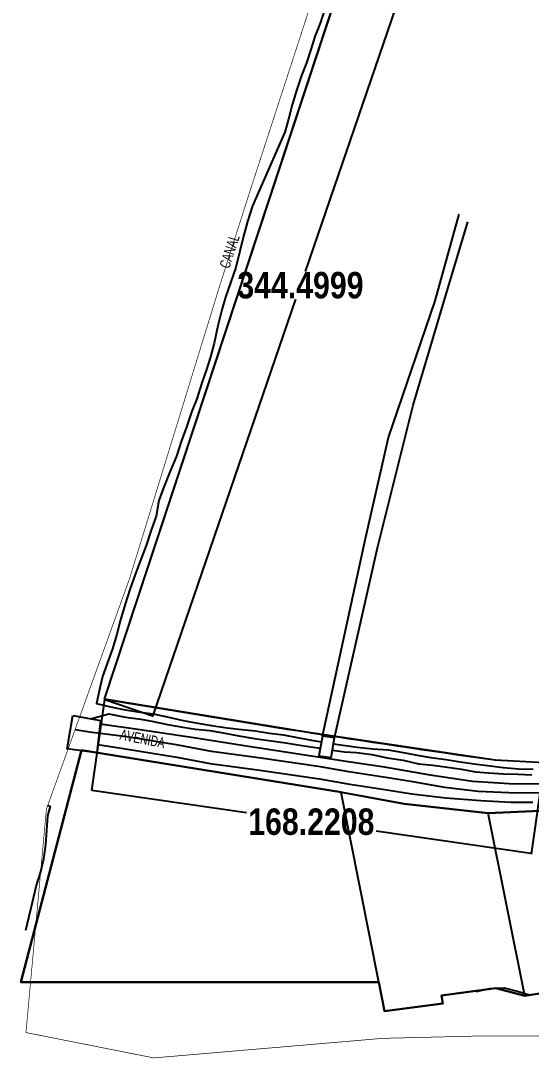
# Model space of a CAD drawing. Extents: x 201512 to 203323, y 4836571 to 4838029.
# Drawn here: x 201512.2 to 201705.5, y 4836570.9 to 4836963.6 of the extents above; entities that cross this region are included whole.
import ezdxf

# ---------------------------------------------------------------- set-up
doc = ezdxf.new("R2010")
doc.units = 0
doc.header["$LTSCALE"] = 1.5
doc.header["$MEASUREMENT"] = 0
doc.layers.get('0').update_dxf_attribs({"linetype": 'CONTINUOUS'})
doc.layers.get('Defpoints').update_dxf_attribs({"linetype": 'CONTINUOUS'})
for name, color, linetype in [('CD-MALHA-LOTES', 40, 'CONTINUOUS'), ('HD-CANAIS', 7, 'CONTINUOUS'), ('HD-CURSO-PERENE', 170, 'CONTINUOUS'), ('HD-TXT-CANAIS', 7, 'CONTINUOUS'), ('LM-LIM-SETOR-FISCAL', 7, 'CONTINUOUS'), ('RU-QUADRAS', 6, 'CONTINUOUS'), ('SV-EIXO-RUA-PAV', 20, 'CONTINUOUS'), ('SV-PONTE-BUEIRO', 249, 'CONTINUOUS'), ('SV-RUA-NAO-PAV-S-GUIA-C-GUIA', 7, 'CONTINUOUS'), ('SV-RUA-PAVIM-S-GUIA-C-GUIA', 7, 'CONTINUOUS'), ('SV-TXT-RUA-PAV-S-GUIA-C-GUIA', 7, 'CONTINUOUS')]:
    doc.layers.add(name, color=color, linetype=linetype)
doc.styles.add('ARIAL', font='arial.ttf')
doc.styles.get("Standard").update_dxf_attribs({"font": 'swisscbo.ttf'})
doc.linetypes.add('Limite', pattern='A,20,-3,[130,ltypeshp.shx,S=6.35,R=0,X=0,Y=0],-3,20', length=46)
doc.dimstyles.get("Standard").update_dxf_attribs({"dimtxt": 0.18, "dimasz": 0.18, "dimexe": 0.18, "dimexo": 0.0625, "dimgap": 0.09, "dimtad": 0, "dimtih": 1, "dimtoh": 1, "dimdec": 4, "dimzin": 0, "dimdsep": 46, "dimtxsty": 'Standard', "dimcen": 0.09, "dimadec": 0, "dimazin": 0, "dimtfac": 1, "dimtdec": 4, "dimtofl": 0, "dimtmove": 0, "dimatfit": 3, "dimfxl": 1, "dimtolj": 1, "dimtzin": 0, "dimarcsym": 0})

# ---------------------------------------------------------------- blocks, each defined once
blk = doc.blocks.new('*D11')
at = {"color": 0, "lineweight": -2, "transparency": 16777216}
for p, q in [((201543.97, 4836706.72), (201539, 4836672.23)), ((201710.47, 4836682.72), (201705.5, 4836648.23)), ((201539.2, 4836672.38), (201597.69, 4836663.95)), ((201705.35, 4836648.43), (201646.86, 4836656.86))]:
    blk.add_line(p, q, dxfattribs=at)
at = {"color": 0, "transparency": 16777216}
for points in [[(201539.21, 4836672.41), (201539.2, 4836672.35), (201539.02, 4836672.4)], [(201705.35, 4836648.46), (201705.34, 4836648.4), (201705.52, 4836648.4)]]:
    blk.add_solid(points, dxfattribs=at)
at = {"layer": 'Defpoints', "color": 0, "transparency": 16777216}
for p in [(201543.98, 4836706.78), (201710.48, 4836682.78), (201705.52, 4836648.4)]:
    blk.add_point(p, dxfattribs=at)
at = {"color": 0, "transparency": 16777216, "insert": (201622.27, 4836660.4), "char_height": 10, "attachment_point": 5}
blk.add_mtext('\\A1;168.2208', dxfattribs=at)
blk = doc.blocks.new('*D13')
at = {"color": 0, "lineweight": -2, "transparency": 16777216}
for p, q in [((201655.75, 4837032.64), (201674.15, 4837026.34)), ((201673.92, 4837026.22), (201619.91, 4836868.67)), ((201562.33, 4836700.68), (201616.34, 4836858.24)), ((201544.04, 4836706.76), (201562.44, 4836700.45))]:
    blk.add_line(p, q, dxfattribs=at)
at = {"color": 0, "transparency": 16777216}
for points in [[(201673.89, 4837026.23), (201673.95, 4837026.22), (201673.98, 4837026.4)], [(201562.3, 4836700.69), (201562.36, 4836700.67), (201562.27, 4836700.51)]]:
    blk.add_solid(points, dxfattribs=at)
at = {"layer": 'Defpoints', "color": 0, "transparency": 16777216}
for p in [(201655.69, 4837032.67), (201673.98, 4837026.4), (201543.98, 4836706.78)]:
    blk.add_point(p, dxfattribs=at)
at = {"color": 0, "transparency": 16777216, "insert": (201618.13, 4836863.45), "char_height": 10, "attachment_point": 5}
blk.add_mtext('\\A1;344.4999', dxfattribs=at)

msp = doc.modelspace()

# ---------------------------------------------------------------- linework, layer by layer
at = {"layer": 'CD-MALHA-LOTES', "linetype": 'Continuous'}
for p, q in [((201543.98, 4836706.78), (201651.5, 4837032.94)), ((201620.39, 4836694.29), (201543.98, 4836706.78)), ((201691.91, 4836683.7), (201620.39, 4836694.29)), ((201535.18, 4836687.5), (201512.22, 4836599.68)), ((201633.57, 4836671.58), (201535.18, 4836687.5)), ((201710.48, 4836682.78), (201691.91, 4836683.7)), ((201633.59, 4836671.47), (201633.57, 4836671.58)), ((201633.88, 4836671.53), (201633.59, 4836671.47)), ((201647.76, 4836599.68), (201633.59, 4836671.47)), ((201657.46, 4836667.27), (201633.88, 4836671.53)), ((201689.17, 4836663.72), (201657.46, 4836667.27)), ((201714.61, 4836664.85), (201689.17, 4836663.72)), ((201703.14, 4836594.6), (201689.17, 4836663.72)), ((201512.22, 4836599.68), (201647.76, 4836599.68)), ((201647.76, 4836599.68), (201649.93, 4836588.71)), ((201703.14, 4836594.6), (201728.74, 4836598.55)), ((201671.54, 4836594.67), (201692.09, 4836597.45)), ((201672.07, 4836591.63), (201671.54, 4836594.67)), ((201692.09, 4836597.45), (201703.14, 4836594.6)), ((201649.93, 4836588.71), (201672.07, 4836591.63))]:
    msp.add_line(p, q, dxfattribs=at)
at = {"layer": 'HD-CANAIS'}
for points in [[(201627.639189, 4836968.701259), (201625.595475, 4836962.737033), (201624.698024, 4836960.41555), (201623.771329, 4836958.018421), (201622.193991, 4836953.096318), (201620.458058, 4836947.627067), (201618.483159, 4836942.860742), (201616.594119, 4836937.193947), (201615.058143, 4836931.721722), (201613.674489, 4836926.397097), (201612.245551, 4836921.372876), (201600.024752, 4836893.553452), (201598.116891, 4836887.592035), (201596.528004, 4836882.06601), (201595.180242, 4836876.329134), (201593.663331, 4836870.150081), (201591.662026, 4836864.342843), (201589.729985, 4836858.982306), (201588.320981, 4836854.147882), (201586.860453, 4836848.116221), (201585.476194, 4836841.531303), (201584.104252, 4836836.395307), (201582.545421, 4836831.56767), (201580.830324, 4836826.597164), (201578.918169, 4836820.535977), (201577.066126, 4836815.871567), (201575.071261, 4836810.213983), (201573.017867, 4836804.359123), (201571.174976, 4836798.744638), (201568.782721, 4836793.155036), (201566.483909, 4836787.411256), (201564.501926, 4836782.052982), (201563.493025, 4836776.050847), (201561.782221, 4836771.180111), (201559.715946, 4836765.025941), (201557.68402, 4836759.669929), (201555.539329, 4836754.019132), (201553.542318, 4836748.311664), (201551.701573, 4836742.747064), (201550.047717, 4836736.874106), (201548.610804, 4836731.391179), (201547.021918, 4836725.865153), (201544.931463, 4836720.311864), (201543.170717, 4836715.443389), (201542.104868, 4836710.443476), (201540.880605, 4836705.250809), (201545.732005, 4836704.031423), (201551.139211, 4836702.936808), (201556.604945, 4836702.039471), (201562.376774, 4836701.278215), (201567.629859, 4836700.090617), (201573.727668, 4836698.764793), (201579.336789, 4836697.711015), (201584.452928, 4836696.829512), (201590.422379, 4836696.009323), (201595.94879, 4836695.359148), (201600.980073, 4836694.831364), (201606.445807, 4836693.934026), (201611.672565, 4836693.297424), (201616.834353, 4836692.313889), (201622.297941, 4836691.366667), (201626.130662, 4836690.687527)], [(201538.586928, 4836699.437886), (201545.558741, 4836701.282043), (201551.913202, 4836700.0625), (201557.75417, 4836699.292262), (201562.439782, 4836698.329465), (201567.831446, 4836697.302482), (201573.608228, 4836696.211312), (201578.358026, 4836695.441074), (201583.845969, 4836694.991769), (201588.9167, 4836694.093158), (201594.821855, 4836692.937802), (201600.791197, 4836691.910819), (201607.024775, 4836691.108805), (201612.544746, 4836690.308975), (201617.862801, 4836689.468309), (201622.031762, 4836688.85436), (201625.690894, 4836688.331627)], [(201630.656312, 4836689.898969), (201639.644048, 4836688.631674), (201645.57429, 4836688.063171), (201651.411089, 4836687.648848), (201656.375255, 4836686.724247), (201662.381767, 4836685.602486), (201667.497906, 4836684.720984), (201673.269735, 4836683.959728), (201678.637732, 4836683.1168), (201683.957934, 4836682.326018), (201688.937127, 4836681.750611), (201694.95652, 4836680.92816), (201700.739083, 4836680.416329), (201706.239167, 4836680.317149)], [(201630.262207, 4836687.502816), (201634.820138, 4836686.908303), (201639.408347, 4836686.643066), (201645.180176, 4836685.881811), (201651.032567, 4836684.667067), (201657.04552, 4836683.694961), (201662.891605, 4836682.314942), (201668.283268, 4836681.865636), (201673.771211, 4836681.095399), (201679.162874, 4836680.325161), (201684.426165, 4836679.362364), (201689.368523, 4836678.977245), (201695.016932, 4836678.592126), (201700.408595, 4836678.399567), (201705.747315, 4836678.190197)]]:
    msp.add_lwpolyline(points, dxfattribs=at)
at = {"layer": 'HD-CURSO-PERENE'}
for points in [[(201514.117443, 4836619.39424), (201515.445884, 4836624.682153), (201516.800087, 4836630.568683), (201518.08288, 4836635.958627), (201519.704533, 4836641.083312), (201520.93309, 4836646.375748), (201521.762109, 4836651.686282), (201522.100293, 4836657.218976), (201522.484125, 4836662.649639), (201523.539805, 4836666.250514)], [(201522.31556, 4836666.677289), (201523.539805, 4836666.250514)], [(201684.653838, 4836596.175352), (201689.808056, 4836597.341391), (201695.223284, 4836597.595929), (201700.665403, 4836596.149858), (201704.865408, 4836594.909995)]]:
    msp.add_lwpolyline(points, dxfattribs=at)
at = {"layer": 'LM-LIM-SETOR-FISCAL', "linetype": 'Limite', "ltscale": 0.1}
msp.add_lwpolyline([(201973.300447, 4836584.764242, 0.25, 0.25, 0), (201941.404197, 4836580.12433, 0.25, 0.25, 0), (201887.434822, 4836580.25686, 0.25, 0.25, 0), (201838.30436, 4836580.25686, 0.25, 0.25, 0), (201803.205433, 4836579.432968, 0.25, 0.25, 0), (201735.761423, 4836579.355384, 0.25, 0.25, 0), (201685.729484, 4836579.355384, 0.25, 0.25, 0), (201649.219691, 4836578.453908, 0.25, 0.25, 0), (201562.578387, 4836571.053868, 0.25, 0.25, 0), (201514.19297, 4836580.657803, 0.25, 0.25, 0), (201521.932802, 4836665.191529, 0.25, 0.25, 0), (201553.413772, 4836752.425058, 0.25, 0.25, 0), (201587.604062, 4836863.417118, 0.25, 0.25, 0), (201599.177799, 4836899.57288, 0.25, 0.25, 0), (201622.517934, 4836971.260438, 0.25, 0.25, 0), (201656.736183, 4837068.75325, 0.25, 0.25, 0), (201669.555384, 4837108.126511, 0.25, 0.25, 0), (201725.177148, 4837277.929279, 0.25, 0.25, 0), (201746.699505, 4837344.823903, 0.25, 0.25, 0), (201756.313905, 4837372.751448, 0.25, 0.25, 0), (201773.511591, 4837423.953132, 0.25, 0.25, 0), (201782.944896, 4837447.19949, 0.25, 0.25, 0)], format="xyseb", dxfattribs=at)
at = {"layer": 'RU-QUADRAS', "color": 6, "linetype": 'Continuous'}
msp.add_lwpolyline([(201884.21, 4836968.75), (201841.7, 4836848.13), (201827.07, 4836804.35), (201788.75, 4836697.72), (201710.48, 4836682.78), (201691.91, 4836683.7, -0.0075126377), (201543.98, 4836706.78), (201651.5, 4837032.94)], format="xyb", dxfattribs=at)
msp.add_lwpolyline([(202099.28, 4836599.67), (201787.61, 4836599.18), (201728.74, 4836598.55), (201703.14, 4836594.6), (201692.09, 4836597.45), (201671.54, 4836594.67), (201672.07, 4836591.63), (201649.93, 4836588.71), (201647.76, 4836599.68), (201512.22, 4836599.68), (201535.18, 4836687.5), (201633.57, 4836671.58), (201657.46, 4836667.27), (201689.17, 4836663.72), (201714.61, 4836664.85), (201714.36, 4836666.03), (201728.09, 4836668.68), (201728.59, 4836666.9), (201852.02, 4836689.77), (202122.98, 4836746.02)], dxfattribs=at)
at = {"layer": 'SV-EIXO-RUA-PAV'}
for p, q in [((201538.246452, 4836694.331993), (201532.782159, 4836695.255016)), ((201552.39382, 4836692.574543), (201538.246452, 4836694.331993)), ((201571.812886, 4836689.441329), (201552.39382, 4836692.574543)), ((201584.435375, 4836687.075284), (201571.812886, 4836689.441329)), ((201603.105655, 4836684.528572), (201584.435375, 4836687.075284)), ((201625.757083, 4836681.205317), (201603.105655, 4836684.528572)), ((201636.500062, 4836679.367509), (201625.757083, 4836681.205317)), ((201651.277792, 4836677.060243), (201636.500062, 4836679.367509)), ((201660.734073, 4836675.576905), (201651.277792, 4836677.060243)), ((201672.784479, 4836673.350787), (201660.734073, 4836675.576905)), ((201685.489459, 4836671.844526), (201672.784479, 4836673.350787)), ((201697.081117, 4836671.32061), (201685.489459, 4836671.844526)), ((201705.332805, 4836671.25512), (201697.081117, 4836671.32061)), ((201715.205306, 4836671.697591), (201705.332805, 4836671.25512))]:
    msp.add_line(p, q, dxfattribs=at)
at = {"layer": 'SV-PONTE-BUEIRO'}
for points in [[(201532.008266, 4836700.638051), (201542.430919, 4836698.736615), (201540.991036, 4836686.550877), (201529.847256, 4836687.985202)], [(201629.803245, 4836684.712327), (201631.02716, 4836692.153728), (201626.523154, 4836692.790163), (201625.15237, 4836685.446676)]]:
    msp.add_lwpolyline(points, close=True, dxfattribs=at)
at = {"layer": 'SV-RUA-NAO-PAV-S-GUIA-C-GUIA'}
for points in [[(201626.523154, 4836692.790163), (201642.717146, 4836767.613281), (201651.437583, 4836805.819634), (201669.11278, 4836857.568549), (201678.217722, 4836890.331654)], [(201631.02716, 4836692.153728), (201647.288791, 4836764.078967), (201660.810371, 4836818.067935), (201672.212078, 4836856.376797), (201681.491584, 4836887.431713)]]:
    msp.add_lwpolyline(points, dxfattribs=at)
at = {"layer": 'SV-RUA-PAVIM-S-GUIA-C-GUIA'}
for points in [[(201542.285796, 4836697.508433), (201557.468086, 4836695.352757), (201577.706548, 4836692.386791), (201598.429403, 4836689.049009), (201620.698321, 4836685.591217), (201636.211593, 4836683.289117), (201649.086515, 4836681.306449), (201667.266612, 4836678.183806), (201683.327102, 4836675.806938), (201699.143756, 4836674.740648), (201710.91238, 4836674.95732)], [(201541.363634, 4836689.704171), (201551.947776, 4836688.005521), (201571.328632, 4836684.878472), (201583.986611, 4836682.505774), (201602.714978, 4836679.951138), (201625.316845, 4836676.635155), (201636.046399, 4836674.799644), (201650.844349, 4836672.48922), (201660.358295, 4836670.996837), (201673.230103, 4836669.504453), (201686.414027, 4836668.469694), (201697.78425, 4836667.86534), (201706.147998, 4836667.86534)]]:
    msp.add_lwpolyline(points, dxfattribs=at)

# ---------------------------------------------------------------- texts
at = {"layer": 'HD-TXT-CANAIS', "style": 'ARIAL', "width": 0.7}
msp.add_text('CANAL', height=4, rotation=72, dxfattribs=at).set_placement((201591.185194, 4836869.525388))
at = {"layer": 'SV-TXT-RUA-PAV-S-GUIA-C-GUIA', "style": 'ARIAL', "width": 0.7}
msp.add_text('AVENIDA', height=4, rotation=348.89354112, dxfattribs=at).set_placement((201549.518996, 4836691.563244))

# ---------------------------------------------------------------- dimensions: what is measured, and where the dimension line sits
for p2, distance, picture, middle in [((201655.69, 4837032.665), -19.335828, '*D13', (201618.126026, 4836863.452526)), ((201710.48, 4836682.78), -34.731623, '*D11', (201622.274853, 4836660.403669))]:
    dim = msp.add_aligned_dim(p1=(201543.98, 4836706.78), p2=p2, distance=distance, dimstyle='Standard', override={"dimtxt": 10})
    dim.commit()
    dim.dimension.update_dxf_attribs({"geometry": picture, "text_midpoint": middle})

doc.saveas('drawing.dxf')
